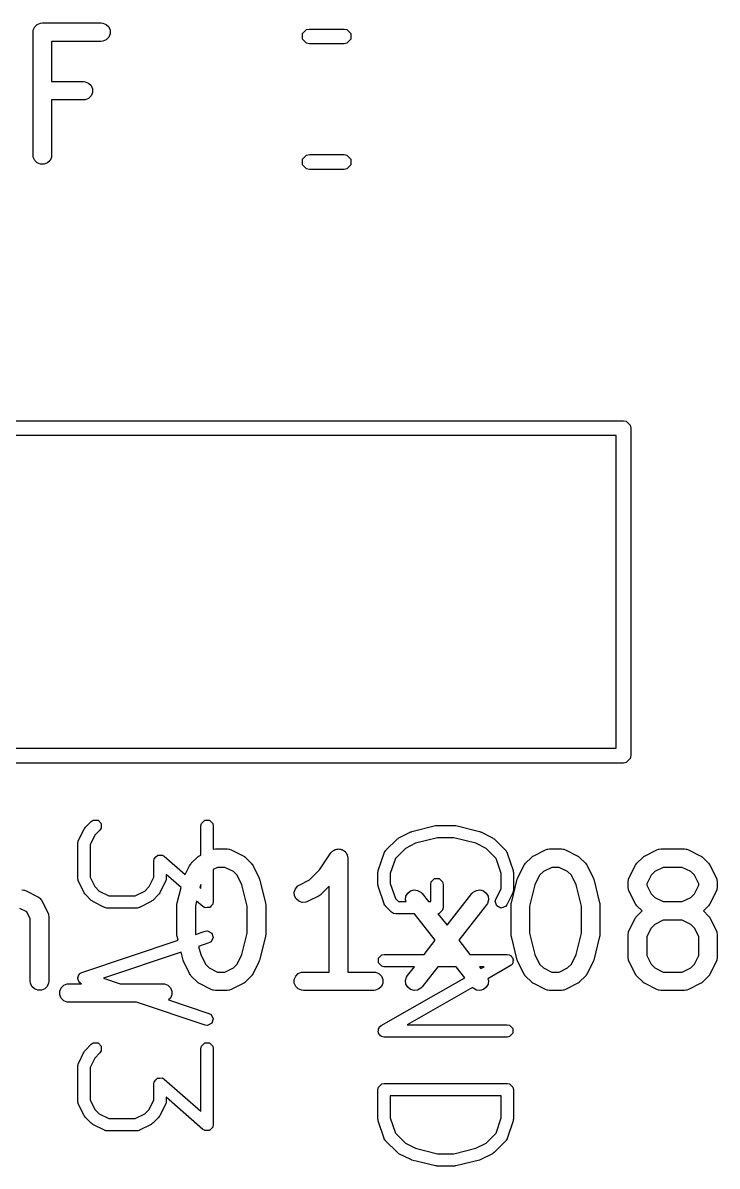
# Model space of a CAD drawing. Header units: millimetres. Extents: x 60 to 220, y -152 to -53.
# Drawn here: x 145.03 to 150.67, y -62.66 to -53.38 of the extents above; entities that cross this region are included whole.
import ezdxf

# ---------------------------------------------------------------- set-up
doc = ezdxf.new("R2010")
doc.units = ezdxf.units.MM
doc.layers.add('F.Silkscreen', color=41, linetype='CONTINUOUS', true_color=0xf2eda1)

msp = doc.modelspace()

# ---------------------------------------------------------------- linework, layer by layer
at = {"layer": 'F.Silkscreen', "linetype": 'CONTINUOUS'}
for p, q in [((145.115476, -53.454819), (145.116917, -53.440187)), ((145.115476, -54.454819), (145.115476, -53.454819)), ((145.116917, -53.440187), (145.128116, -53.413151)), ((145.128116, -53.413151), (145.148808, -53.392459)), ((145.148808, -53.392459), (145.175844, -53.38126)), ((145.175844, -53.38126), (145.190476, -53.379819)), ((145.190476, -53.379819), (145.666666, -53.379819)), ((145.666666, -53.379819), (145.681298, -53.38126)), ((145.681298, -53.38126), (145.708334, -53.392459)), ((145.708334, -53.392459), (145.729026, -53.413151)), ((145.729026, -53.413151), (145.740225, -53.440187)), ((145.740225, -53.469451), (145.729026, -53.496487)), ((145.740225, -53.440187), (145.740225, -53.469451)), ((147.303987, -53.467039), (147.336459, -53.434567)), ((147.303987, -53.512961), (147.303987, -53.467039)), ((147.336459, -53.434567), (147.35942, -53.43)), ((147.35942, -53.43), (147.64058, -53.43)), ((147.64058, -53.43), (147.663541, -53.434567)), ((147.663541, -53.434567), (147.696013, -53.467039)), ((147.696013, -53.467039), (147.696013, -53.512961)), ((145.666666, -53.529819), (145.265476, -53.529819)), ((145.265476, -53.529819), (145.265476, -53.856009)), ((145.681298, -53.528378), (145.666666, -53.529819)), ((145.708334, -53.517179), (145.681298, -53.528378)), ((145.729026, -53.496487), (145.708334, -53.517179)), ((147.336459, -53.545433), (147.303987, -53.512961)), ((147.35942, -53.55), (147.336459, -53.545433)), ((147.64058, -53.55), (147.35942, -53.55)), ((147.663541, -53.545433), (147.64058, -53.55)), ((147.696013, -53.512961), (147.663541, -53.545433)), ((145.265476, -53.856009), (145.523809, -53.856009)), ((145.523809, -53.856009), (145.538441, -53.85745)), ((145.538441, -53.85745), (145.565477, -53.868649)), ((145.565477, -53.868649), (145.586169, -53.889341)), ((145.586169, -53.889341), (145.597368, -53.916377)), ((145.597368, -53.916377), (145.597368, -53.945641)), ((145.523809, -54.006009), (145.265476, -54.006009)), ((145.265476, -54.006009), (145.265476, -54.454819)), ((145.538441, -54.004568), (145.523809, -54.006009)), ((145.565477, -53.993369), (145.538441, -54.004568)), ((145.586169, -53.972677), (145.565477, -53.993369)), ((145.597368, -53.945641), (145.586169, -53.972677)), ((145.116917, -54.469451), (145.115476, -54.454819)), ((145.128116, -54.496487), (145.116917, -54.469451)), ((145.264035, -54.469451), (145.252836, -54.496487)), ((145.265476, -54.454819), (145.264035, -54.469451)), ((147.303987, -54.487039), (147.336459, -54.454567)), ((147.303987, -54.532961), (147.303987, -54.487039)), ((147.336459, -54.454567), (147.35942, -54.45)), ((147.35942, -54.45), (147.64058, -54.45)), ((147.64058, -54.45), (147.663541, -54.454567)), ((147.663541, -54.454567), (147.696013, -54.487039)), ((147.696013, -54.487039), (147.696013, -54.532961)), ((145.148808, -54.517179), (145.128116, -54.496487)), ((145.175844, -54.528378), (145.148808, -54.517179)), ((145.205108, -54.528378), (145.175844, -54.528378)), ((145.232144, -54.517179), (145.205108, -54.528378)), ((145.252836, -54.496487), (145.232144, -54.517179)), ((147.336459, -54.565433), (147.303987, -54.532961)), ((147.35942, -54.57), (147.336459, -54.565433)), ((147.64058, -54.57), (147.35942, -54.57)), ((147.663541, -54.565433), (147.64058, -54.57)), ((147.696013, -54.532961), (147.663541, -54.565433)), ((132.07, -56.61), (149.91, -56.61)), ((149.91, -56.61), (149.932961, -56.614567)), ((149.932961, -56.614567), (149.965433, -56.647039)), ((149.965433, -56.647039), (149.97, -56.67)), ((149.97, -56.67), (149.97, -59.33)), ((149.85, -56.73), (132.13, -56.73)), ((149.85, -59.27), (149.85, -56.73)), ((132.13, -59.27), (149.85, -59.27)), ((149.91, -59.39), (132.07, -59.39)), ((149.932961, -59.385433), (149.91, -59.39)), ((149.965433, -59.352961), (149.932961, -59.385433)), ((149.97, -59.33), (149.965433, -59.352961)), ((145.540245, -59.91091), (145.587863, -59.863291)), ((145.587863, -59.863291), (145.604084, -59.852452)), ((145.604084, -59.852452), (145.642353, -59.852452)), ((145.642353, -59.852452), (145.669413, -59.879512)), ((146.481786, -59.879512), (146.508846, -59.852452)), ((146.508846, -59.852452), (146.547114, -59.852452)), ((146.547114, -59.852452), (146.574174, -59.879512)), ((145.483259, -60.019142), (145.530879, -59.923904)), ((145.530879, -59.923904), (145.535794, -59.917569)), ((145.535794, -59.917569), (145.540245, -59.91091)), ((145.658574, -59.934002), (145.616692, -59.975882)), ((145.669413, -59.917781), (145.658574, -59.934002)), ((145.669413, -59.879512), (145.669413, -59.917781)), ((146.47798, -59.898646), (146.481786, -59.879512)), ((146.47798, -60.137048), (146.47798, -59.898646)), ((146.574174, -59.879512), (146.57798, -59.898646)), ((146.57798, -59.898646), (146.57798, -60.089364)), ((148.086877, -59.996782), (148.182115, -59.949163)), ((148.182115, -59.949163), (148.187396, -59.947716)), ((148.187396, -59.947716), (148.192349, -59.945377)), ((148.192349, -59.945377), (148.382825, -59.897758)), ((148.382825, -59.897758), (148.388942, -59.89746)), ((148.388942, -59.89746), (148.394952, -59.896265)), ((148.394952, -59.896265), (148.537809, -59.896265)), ((148.537809, -59.896265), (148.543818, -59.89746)), ((148.543818, -59.89746), (148.549936, -59.897758)), ((148.549936, -59.897758), (148.740412, -59.945377)), ((148.740412, -59.945377), (148.745364, -59.947716)), ((148.745364, -59.947716), (148.750646, -59.949163)), ((148.750646, -59.949163), (148.845883, -59.996781)), ((145.47798, -60.041503), (145.478468, -60.039046)), ((145.47798, -60.327217), (145.47798, -60.041503)), ((145.478106, -60.037958), (145.480222, -60.03023)), ((145.478468, -60.039046), (145.478106, -60.037958)), ((145.480222, -60.03023), (145.481786, -60.022369)), ((145.481786, -60.022369), (145.482597, -60.021557)), ((145.482597, -60.021557), (145.483259, -60.019142)), ((145.616692, -59.975882), (145.57798, -60.053306)), ((145.57798, -60.053306), (145.57798, -60.315413)), ((147.978645, -60.101386), (148.073883, -60.006148)), ((148.073883, -60.006148), (148.080542, -60.001697)), ((148.080542, -60.001697), (148.086877, -59.996782)), ((148.221928, -60.041059), (148.138854, -60.082596)), ((148.401107, -59.996265), (148.221928, -60.041059)), ((148.531654, -59.996265), (148.401107, -59.996265)), ((148.710834, -60.04106), (148.531654, -59.996265)), ((148.793906, -60.082596), (148.710834, -60.04106)), ((148.845883, -59.996781), (148.852216, -60.001696)), ((148.852216, -60.001696), (148.858878, -60.006148)), ((148.858878, -60.006148), (148.954116, -60.101386)), ((146.100834, -60.165226), (146.113274, -60.152785)), ((146.113274, -60.152785), (146.124863, -60.139541)), ((146.124863, -60.139541), (146.126637, -60.139422)), ((146.126637, -60.139422), (146.127894, -60.138166)), ((146.127894, -60.138166), (146.145493, -60.138166)), ((146.145493, -60.138166), (146.163047, -60.136996)), ((146.163047, -60.136996), (146.165079, -60.138166)), ((146.165079, -60.138166), (146.166162, -60.138166)), ((146.166162, -60.138166), (146.167632, -60.139636)), ((146.167632, -60.139636), (146.179953, -60.146731)), ((146.179953, -60.146731), (146.350139, -60.295644)), ((146.447872, -60.156405), (146.453621, -60.151686)), ((146.453621, -60.151686), (146.454921, -60.150188)), ((146.454921, -60.150188), (146.45718, -60.148766)), ((146.45718, -60.148766), (146.459237, -60.147078)), ((146.459237, -60.147078), (146.461064, -60.14632)), ((146.461064, -60.14632), (146.467364, -60.142356)), ((146.467364, -60.142356), (146.47798, -60.137048)), ((146.57798, -60.089364), (146.579022, -60.08929)), ((146.579022, -60.08929), (146.581511, -60.08826)), ((146.581511, -60.08826), (146.596143, -60.086819)), ((146.596143, -60.086819), (146.691381, -60.086819)), ((146.691381, -60.086819), (146.706013, -60.08826)), ((146.706013, -60.08826), (146.708502, -60.089291)), ((146.708502, -60.089291), (146.71119, -60.089482)), ((146.71119, -60.089482), (146.724922, -60.094737)), ((146.724922, -60.094737), (146.82016, -60.142356)), ((146.82016, -60.142356), (146.826459, -60.14632)), ((146.826459, -60.14632), (146.828287, -60.147078)), ((146.828287, -60.147078), (146.830343, -60.148766)), ((146.830343, -60.148766), (146.832603, -60.150188)), ((146.832603, -60.150188), (146.833902, -60.151686)), ((146.833902, -60.151686), (146.839652, -60.156405)), ((147.442619, -60.256896), (147.533739, -60.120216)), ((147.533739, -60.120216), (147.533773, -60.120173)), ((147.533773, -60.120173), (147.533783, -60.120151)), ((147.533783, -60.120151), (147.533834, -60.120099)), ((147.533834, -60.120099), (147.543055, -60.108841)), ((147.543055, -60.108841), (147.549224, -60.104709)), ((147.549224, -60.104709), (147.554475, -60.099459)), ((147.554475, -60.099459), (147.561264, -60.096646)), ((147.561264, -60.096646), (147.56737, -60.092558)), ((147.56737, -60.092558), (147.57465, -60.091101)), ((147.57465, -60.091101), (147.581511, -60.08826)), ((147.581511, -60.08826), (147.588859, -60.08826)), ((147.588859, -60.08826), (147.596064, -60.086819)), ((147.596064, -60.086819), (147.603348, -60.08826)), ((147.603348, -60.08826), (147.610775, -60.08826)), ((147.610775, -60.08826), (147.617563, -60.091072)), ((147.617563, -60.091072), (147.624772, -60.092498)), ((147.624772, -60.092498), (147.630951, -60.096617)), ((147.630951, -60.096617), (147.637811, -60.099459)), ((147.637811, -60.099459), (147.643004, -60.104652)), ((147.643004, -60.104652), (147.649121, -60.10873)), ((147.649121, -60.10873), (147.653254, -60.114902)), ((147.653254, -60.114902), (147.658503, -60.120151)), ((147.658503, -60.120151), (147.661314, -60.126938)), ((147.661314, -60.126938), (147.665404, -60.133045)), ((147.665404, -60.133045), (147.66686, -60.140326)), ((147.66686, -60.140326), (147.669702, -60.147187)), ((147.669702, -60.147187), (147.671127, -60.161663)), ((147.918946, -60.263786), (147.966566, -60.120929)), ((147.966566, -60.120929), (147.967806, -60.118753)), ((147.967806, -60.117607), (147.972255, -60.110948)), ((147.967806, -60.118753), (147.967806, -60.117607)), ((147.972255, -60.110948), (147.976227, -60.103981)), ((147.976227, -60.103981), (147.977254, -60.103467)), ((147.977254, -60.103467), (147.978645, -60.101386)), ((148.138854, -60.082596), (148.057701, -60.163749)), ((148.875059, -60.163749), (148.793906, -60.082596)), ((148.954116, -60.101386), (148.955506, -60.103467)), ((148.955506, -60.103467), (148.956534, -60.103981)), ((148.956534, -60.103981), (148.960504, -60.110946)), ((148.960504, -60.110946), (148.964955, -60.117607)), ((148.964955, -60.117607), (148.964955, -60.118754)), ((148.964955, -60.118754), (148.966195, -60.12093)), ((148.966195, -60.12093), (149.013814, -60.263786)), ((149.162158, -60.156405), (149.167907, -60.151686)), ((149.167907, -60.151686), (149.169207, -60.150188)), ((149.169207, -60.150188), (149.171466, -60.148766)), ((149.171466, -60.148766), (149.173523, -60.147078)), ((149.173523, -60.147078), (149.17535, -60.14632)), ((149.17535, -60.14632), (149.18165, -60.142356)), ((149.18165, -60.142356), (149.276888, -60.094737)), ((149.276888, -60.094737), (149.290619, -60.089482)), ((149.290619, -60.089482), (149.293308, -60.08929)), ((149.293308, -60.08929), (149.295797, -60.08826)), ((149.295797, -60.08826), (149.310429, -60.086819)), ((149.310429, -60.086819), (149.405667, -60.086819)), ((149.405667, -60.086819), (149.420299, -60.08826)), ((149.420299, -60.08826), (149.422788, -60.089291)), ((149.422788, -60.089291), (149.425476, -60.089482)), ((149.425476, -60.089482), (149.439208, -60.094737)), ((149.439208, -60.094737), (149.534446, -60.142356)), ((149.534446, -60.142356), (149.540745, -60.14632)), ((149.540745, -60.14632), (149.542573, -60.147078)), ((149.542573, -60.147078), (149.544629, -60.148766)), ((149.544629, -60.148766), (149.546889, -60.150188)), ((149.546889, -60.150188), (149.548188, -60.151686)), ((149.548188, -60.151686), (149.553938, -60.156405)), ((150.06692, -60.156405), (150.072669, -60.151686)), ((150.072669, -60.151686), (150.073969, -60.150188)), ((150.073969, -60.150188), (150.076228, -60.148766)), ((150.076228, -60.148766), (150.078285, -60.147078)), ((150.078285, -60.147078), (150.080112, -60.14632)), ((150.080112, -60.14632), (150.086412, -60.142356)), ((150.086412, -60.142356), (150.18165, -60.094737)), ((150.18165, -60.094737), (150.195381, -60.089482)), ((150.195381, -60.089482), (150.19807, -60.08929)), ((150.19807, -60.08929), (150.200559, -60.08826)), ((150.200559, -60.08826), (150.215191, -60.086819)), ((150.215191, -60.086819), (150.405667, -60.086819)), ((150.405667, -60.086819), (150.420299, -60.08826)), ((150.420299, -60.08826), (150.422788, -60.089291)), ((150.422788, -60.089291), (150.425476, -60.089482)), ((150.425476, -60.089482), (150.439208, -60.094737)), ((150.439208, -60.094737), (150.534446, -60.142356)), ((150.534446, -60.142356), (150.540745, -60.14632)), ((150.540745, -60.14632), (150.542573, -60.147078)), ((150.542573, -60.147078), (150.544629, -60.148766)), ((150.544629, -60.148766), (150.546889, -60.150188)), ((150.546889, -60.150188), (150.548188, -60.151686)), ((150.548188, -60.151686), (150.553938, -60.156405)), ((146.097028, -60.18436), (146.099802, -60.170413)), ((146.097028, -60.315413), (146.097028, -60.18436)), ((146.099664, -60.168341), (146.100376, -60.167526)), ((146.099802, -60.170413), (146.099664, -60.168341)), ((146.100376, -60.167526), (146.100834, -60.165226)), ((146.350139, -60.295644), (146.386204, -60.223516)), ((146.386204, -60.223516), (146.390168, -60.217216)), ((146.390168, -60.217216), (146.390926, -60.215389)), ((146.390926, -60.215389), (146.392614, -60.213332)), ((146.392614, -60.213332), (146.394036, -60.211073)), ((146.394036, -60.211073), (146.395534, -60.209773)), ((146.395534, -60.209773), (146.400253, -60.204024)), ((146.400253, -60.204024), (146.447872, -60.156405)), ((146.613848, -60.236819), (146.57798, -60.254753)), ((146.673676, -60.236819), (146.613848, -60.236819)), ((146.742192, -60.271077), (146.673676, -60.236819)), ((146.839652, -60.156405), (146.887271, -60.204024)), ((146.887271, -60.204024), (146.891989, -60.209773)), ((146.891989, -60.209773), (146.893488, -60.211073)), ((146.893488, -60.211073), (146.894909, -60.213332)), ((146.894909, -60.213332), (146.896598, -60.215389)), ((146.896598, -60.215389), (146.897355, -60.217216)), ((146.897355, -60.217216), (146.90132, -60.223516)), ((146.90132, -60.223516), (146.948939, -60.318754)), ((147.671127, -60.161663), (147.671143, -60.16174)), ((147.671143, -60.16174), (147.671137, -60.161766)), ((147.671137, -60.161766), (147.671143, -60.161819)), ((147.671143, -60.161819), (147.671143, -61.086819)), ((148.057701, -60.163749), (148.01638, -60.287712)), ((148.91638, -60.287711), (148.875059, -60.163749)), ((149.052871, -60.318754), (149.10049, -60.223516)), ((149.10049, -60.223516), (149.104454, -60.217216)), ((149.104454, -60.217216), (149.105212, -60.215389)), ((149.105212, -60.215389), (149.1069, -60.213332)), ((149.1069, -60.213332), (149.108322, -60.211073)), ((149.108322, -60.211073), (149.10982, -60.209773)), ((149.10982, -60.209773), (149.114539, -60.204024)), ((149.114539, -60.204024), (149.162158, -60.156405)), ((149.328134, -60.236819), (149.259618, -60.271077)), ((149.387962, -60.236819), (149.328134, -60.236819)), ((149.456478, -60.271077), (149.387962, -60.236819)), ((149.553938, -60.156405), (149.601557, -60.204024)), ((149.601557, -60.204024), (149.606275, -60.209773)), ((149.606275, -60.209773), (149.607774, -60.211073)), ((149.607774, -60.211073), (149.609195, -60.213332)), ((149.609195, -60.213332), (149.610884, -60.215389)), ((149.610884, -60.215389), (149.611641, -60.217216)), ((149.611641, -60.217216), (149.615606, -60.223516)), ((149.615606, -60.223516), (149.663225, -60.318754)), ((149.957633, -60.318754), (150.005252, -60.223516)), ((150.005252, -60.223516), (150.009216, -60.217216)), ((150.009216, -60.217216), (150.009974, -60.215389)), ((150.009974, -60.215389), (150.011662, -60.213332)), ((150.011662, -60.213332), (150.013084, -60.211073)), ((150.013084, -60.211073), (150.014582, -60.209773)), ((150.014582, -60.209773), (150.019301, -60.204024)), ((150.019301, -60.204024), (150.06692, -60.156405)), ((150.232896, -60.236819), (150.16438, -60.271077)), ((150.387962, -60.236819), (150.232896, -60.236819)), ((150.456478, -60.271077), (150.387962, -60.236819)), ((150.553938, -60.156405), (150.601557, -60.204024)), ((150.601557, -60.204024), (150.606275, -60.209773)), ((150.606275, -60.209773), (150.607774, -60.211073)), ((150.607774, -60.211073), (150.609195, -60.213332)), ((150.609195, -60.213332), (150.610884, -60.215389)), ((150.610884, -60.215389), (150.611641, -60.217216)), ((150.611641, -60.217216), (150.615606, -60.223516)), ((150.615606, -60.223516), (150.663225, -60.318754)), ((145.478468, -60.329673), (145.47798, -60.327217)), ((145.478106, -60.330762), (145.478468, -60.329673)), ((145.480222, -60.338489), (145.478106, -60.330762)), ((145.481786, -60.346351), (145.480222, -60.338489)), ((145.57798, -60.315413), (145.616692, -60.392837)), ((146.058316, -60.392836), (146.097028, -60.315413)), ((146.194785, -60.338489), (146.193222, -60.346351)), ((146.196902, -60.330762), (146.194785, -60.338489)), ((146.197028, -60.327217), (146.196539, -60.329673)), ((146.196539, -60.329673), (146.196902, -60.330762)), ((146.316631, -60.399201), (146.197028, -60.294548)), ((146.197028, -60.294548), (146.197028, -60.327217)), ((146.57798, -60.254753), (146.57798, -60.517693)), ((146.772599, -60.301484), (146.742192, -60.271077)), ((146.811092, -60.378471), (146.772599, -60.301484)), ((146.948939, -60.318754), (146.949348, -60.319823)), ((146.949348, -60.319823), (146.949671, -60.320259)), ((146.949671, -60.320259), (146.951863, -60.326395)), ((146.951863, -60.326395), (146.954194, -60.332485)), ((146.954194, -60.332485), (146.954232, -60.333025)), ((146.954232, -60.333025), (146.954618, -60.334105)), ((146.954618, -60.334105), (147.002237, -60.524581)), ((147.276888, -60.380451), (147.36124, -60.338275)), ((147.36124, -60.338275), (147.442619, -60.256896)), ((147.91638, -60.279598), (147.917943, -60.271736)), ((147.91638, -60.374836), (147.91638, -60.279598)), ((147.917943, -60.271736), (147.918946, -60.263786)), ((148.01638, -60.287712), (148.01638, -60.366721)), ((148.348758, -60.355702), (148.375818, -60.328642)), ((148.375818, -60.328642), (148.414086, -60.328642)), ((148.414086, -60.328642), (148.441146, -60.355702)), ((148.91638, -60.410651), (148.91638, -60.287711)), ((148.999573, -60.524581), (149.047192, -60.334105)), ((149.013814, -60.263786), (149.014816, -60.271736)), ((149.014816, -60.271736), (149.01638, -60.279598)), ((149.01638, -60.279598), (149.01638, -60.422455)), ((149.047192, -60.334105), (149.047577, -60.333025)), ((149.047577, -60.333025), (149.047616, -60.332486)), ((149.047616, -60.332486), (149.049943, -60.326404)), ((149.049943, -60.326404), (149.052139, -60.320259)), ((149.052139, -60.320259), (149.052461, -60.319823)), ((149.052461, -60.319823), (149.052871, -60.318754)), ((149.229211, -60.301484), (149.190717, -60.378471)), ((149.259618, -60.271077), (149.229211, -60.301484)), ((149.486885, -60.301484), (149.456478, -60.271077)), ((149.525378, -60.378471), (149.486885, -60.301484)), ((149.663225, -60.318754), (149.663634, -60.319823)), ((149.663634, -60.319823), (149.663957, -60.320259)), ((149.663957, -60.320259), (149.666149, -60.326395)), ((149.666149, -60.326395), (149.66848, -60.332485)), ((149.66848, -60.332485), (149.668518, -60.333025)), ((149.668518, -60.333025), (149.668904, -60.334105)), ((149.668904, -60.334105), (149.716523, -60.524581)), ((149.949715, -60.352295), (149.951156, -60.337663)), ((149.951156, -60.337663), (149.952187, -60.335173)), ((149.952187, -60.335173), (149.952378, -60.332486)), ((149.952378, -60.332486), (149.957633, -60.318754)), ((150.133973, -60.301484), (150.099715, -60.37)), ((150.16438, -60.271077), (150.133973, -60.301484)), ((150.486885, -60.301484), (150.456478, -60.271077)), ((150.521143, -60.37), (150.486885, -60.301484)), ((150.663225, -60.318754), (150.66848, -60.332485)), ((150.66848, -60.332485), (150.668671, -60.335174)), ((150.668671, -60.335174), (150.669702, -60.337663)), ((150.669702, -60.337663), (150.671143, -60.352295)), ((145.024714, -60.420152), (145.039346, -60.421593)), ((145.039346, -60.421593), (145.041835, -60.422624)), ((145.041835, -60.422624), (145.044523, -60.422815)), ((145.044523, -60.422815), (145.058255, -60.42807)), ((145.058255, -60.42807), (145.153493, -60.475689)), ((145.482597, -60.347162), (145.481786, -60.346351)), ((145.483259, -60.349578), (145.482597, -60.347162)), ((145.530879, -60.444816), (145.483259, -60.349578)), ((145.616692, -60.392837), (145.652837, -60.428981)), ((145.652837, -60.428981), (145.730261, -60.467693)), ((145.944749, -60.467693), (146.022172, -60.428981)), ((146.022172, -60.428981), (146.058316, -60.392836)), ((146.191749, -60.349578), (146.14413, -60.444816)), ((146.19241, -60.347162), (146.191749, -60.349578)), ((146.193222, -60.346351), (146.19241, -60.347162)), ((146.285287, -60.524581), (146.316631, -60.399201)), ((146.476431, -60.378471), (146.470753, -60.40118)), ((146.470753, -60.40118), (146.47798, -60.407504)), ((146.47798, -60.375373), (146.476431, -60.378471)), ((146.47798, -60.407504), (146.47798, -60.375373)), ((146.854476, -60.552005), (146.811092, -60.378471)), ((147.236018, -60.438152), (147.245272, -60.410391)), ((147.245272, -60.410391), (147.264445, -60.388283)), ((147.264445, -60.388283), (147.276888, -60.380451)), ((147.521143, -60.390504), (147.4587, -60.452947)), ((147.521143, -61.086819), (147.521143, -60.390504)), ((147.917943, -60.382697), (147.91638, -60.374836)), ((147.918946, -60.390648), (147.917943, -60.382697)), ((147.966566, -60.533505), (147.918946, -60.390648)), ((148.01638, -60.366721), (148.057701, -60.490684)), ((148.158239, -60.446351), (148.18125, -60.428271)), ((148.18125, -60.428271), (148.209428, -60.420374)), ((148.209428, -60.420374), (148.238482, -60.42386)), ((148.238482, -60.42386), (148.263992, -60.4382)), ((148.344952, -60.374836), (148.348758, -60.355702)), ((148.344952, -60.515312), (148.344952, -60.374836)), ((148.441146, -60.355702), (148.444952, -60.374836)), ((148.444952, -60.374836), (148.444952, -60.565312)), ((148.690199, -60.4382), (148.715709, -60.42386)), ((148.715709, -60.42386), (148.744763, -60.420374)), ((148.744763, -60.420374), (148.772941, -60.428271)), ((148.772941, -60.428271), (148.795952, -60.446351)), ((148.87404, -60.495332), (148.91638, -60.410651)), ((149.016254, -60.426), (149.014137, -60.433727)), ((149.01638, -60.422455), (149.015891, -60.424911)), ((149.015891, -60.424911), (149.016254, -60.426)), ((149.190717, -60.378471), (149.147334, -60.552005)), ((149.568762, -60.552005), (149.525378, -60.378471)), ((149.949715, -60.399914), (149.949715, -60.352295)), ((149.951156, -60.414546), (149.949715, -60.399914)), ((149.952187, -60.417035), (149.951156, -60.414546)), ((149.952378, -60.419723), (149.952187, -60.417035)), ((149.957633, -60.433455), (149.952378, -60.419723)), ((150.099715, -60.37), (150.099715, -60.382209)), ((150.099715, -60.382209), (150.133973, -60.450725)), ((150.486885, -60.450725), (150.521143, -60.382209)), ((150.521143, -60.382209), (150.521143, -60.37)), ((150.66848, -60.419724), (150.663225, -60.433455)), ((150.668671, -60.417034), (150.66848, -60.419724)), ((150.669702, -60.414546), (150.668671, -60.417034)), ((150.671143, -60.399914), (150.669702, -60.414546)), ((150.671143, -60.352295), (150.671143, -60.399914)), ((145.153493, -60.475689), (145.15594, -60.477229)), ((145.15594, -60.477229), (145.157094, -60.477614)), ((145.157094, -60.477614), (145.15853, -60.478859)), ((145.15853, -60.478859), (145.165936, -60.483521)), ((145.165936, -60.483521), (145.172097, -60.490625)), ((145.172097, -60.490625), (145.179202, -60.496787)), ((145.179202, -60.496787), (145.183863, -60.504192)), ((145.183863, -60.504192), (145.185109, -60.505629)), ((145.185109, -60.505629), (145.185493, -60.506782)), ((145.185493, -60.506782), (145.187034, -60.50923)), ((145.187034, -60.50923), (145.234653, -60.604468)), ((145.535794, -60.45115), (145.530879, -60.444816)), ((145.540245, -60.45781), (145.535794, -60.45115)), ((145.587863, -60.505429), (145.540245, -60.45781)), ((145.594529, -60.509883), (145.587863, -60.505429)), ((145.600858, -60.514795), (145.594529, -60.509883)), ((145.696096, -60.562414), (145.600858, -60.514795)), ((145.730261, -60.467693), (145.944749, -60.467693)), ((146.07415, -60.514796), (145.978913, -60.562414)), ((146.080483, -60.50988), (146.07415, -60.514796)), ((146.087145, -60.505429), (146.080483, -60.50988)), ((146.134764, -60.457811), (146.087145, -60.505429)), ((146.139218, -60.451144), (146.134764, -60.457811)), ((146.14413, -60.444816), (146.139218, -60.451144)), ((146.284911, -60.527117), (146.285287, -60.524581)), ((146.443496, -60.510208), (146.433048, -60.552005)), ((146.495055, -60.555322), (146.443496, -60.510208)), ((146.57798, -60.517693), (146.575205, -60.531639)), ((147.002237, -60.524581), (147.002612, -60.527117)), ((147.238092, -60.467342), (147.236018, -60.438152)), ((147.251179, -60.493517), (147.238092, -60.467342)), ((147.273287, -60.51269), (147.251179, -60.493517)), ((147.301048, -60.521944), (147.273287, -60.51269)), ((147.330238, -60.51987), (147.301048, -60.521944)), ((147.34397, -60.514615), (147.330238, -60.51987)), ((147.439208, -60.466996), (147.34397, -60.514615)), ((147.445507, -60.463031), (147.439208, -60.466996)), ((147.447335, -60.462274), (147.445507, -60.463031)), ((147.449391, -60.460585), (147.447335, -60.462274)), ((147.451651, -60.459164), (147.449391, -60.460585)), ((147.45295, -60.457665), (147.451651, -60.459164)), ((147.4587, -60.452947), (147.45295, -60.457665)), ((148.057701, -60.490684), (148.08233, -60.515312)), ((148.08233, -60.515312), (148.144448, -60.515312)), ((148.140413, -60.500915), (148.143899, -60.471861)), ((148.144448, -60.515312), (148.140413, -60.500915)), ((148.143899, -60.471861), (148.158239, -60.446351)), ((148.263992, -60.4382), (148.274165, -60.448815)), ((148.274165, -60.448815), (148.326413, -60.515312)), ((148.326413, -60.515312), (148.344952, -60.515312)), ((148.477095, -60.70709), (148.680026, -60.448815)), ((148.680026, -60.448815), (148.690199, -60.4382)), ((148.795952, -60.446351), (148.810292, -60.471861)), ((148.813778, -60.500915), (148.805881, -60.529093)), ((148.810292, -60.471861), (148.813778, -60.500915)), ((148.868887, -60.514148), (148.87404, -60.495332)), ((148.880988, -60.550453), (148.868887, -60.514148)), ((149.011101, -60.444816), (148.963482, -60.540054)), ((148.999197, -60.527117), (148.999573, -60.524581)), ((149.011762, -60.4424), (149.011101, -60.444816)), ((149.012574, -60.441589), (149.011762, -60.4424)), ((149.014137, -60.433727), (149.012574, -60.441589)), ((149.716523, -60.524581), (149.716898, -60.527117)), ((150.005252, -60.528693), (149.957633, -60.433455)), ((150.133973, -60.450725), (150.16438, -60.481132)), ((150.16438, -60.481132), (150.232896, -60.51539)), ((150.232896, -60.51539), (150.387962, -60.51539)), ((150.387962, -60.51539), (150.456478, -60.481132)), ((150.456478, -60.481132), (150.486885, -60.450725)), ((150.663225, -60.433455), (150.615606, -60.528693)), ((145.06405, -60.598672), (145.007009, -60.570152)), ((145.092571, -60.655714), (145.06405, -60.598672)), ((145.234653, -60.604468), (145.239908, -60.618199)), ((145.239908, -60.618199), (145.240099, -60.620888)), ((145.698511, -60.563075), (145.696096, -60.562414)), ((145.699323, -60.563887), (145.698511, -60.563075)), ((145.707184, -60.56545), (145.699323, -60.563887)), ((145.714912, -60.567567), (145.707184, -60.56545)), ((145.716, -60.567204), (145.714912, -60.567567)), ((145.718457, -60.567693), (145.716, -60.567204)), ((145.956552, -60.567693), (145.718457, -60.567693)), ((145.959008, -60.567204), (145.956552, -60.567693)), ((145.960097, -60.567567), (145.959008, -60.567204)), ((145.967824, -60.56545), (145.960097, -60.567567)), ((145.975686, -60.563887), (145.967824, -60.56545)), ((145.976497, -60.563075), (145.975686, -60.563887)), ((145.978913, -60.562414), (145.976497, -60.563075)), ((146.283048, -60.542771), (146.283299, -60.540217)), ((146.283048, -60.780866), (146.283048, -60.542771)), ((146.283137, -60.539125), (146.283946, -60.533651)), ((146.283299, -60.540217), (146.283137, -60.539125)), ((146.283946, -60.533651), (146.284489, -60.528139)), ((146.284489, -60.528139), (146.284911, -60.527117)), ((146.433048, -60.552005), (146.433048, -60.771632)), ((146.507375, -60.562416), (146.495055, -60.555322)), ((146.508846, -60.563887), (146.507375, -60.562416)), ((146.509929, -60.563887), (146.508846, -60.563887)), ((146.511961, -60.565057), (146.509929, -60.563887)), ((146.529515, -60.563887), (146.511961, -60.565057)), ((146.547114, -60.563887), (146.529515, -60.563887)), ((146.54837, -60.56263), (146.547114, -60.563887)), ((146.550145, -60.562512), (146.54837, -60.56263)), ((146.561733, -60.549267), (146.550145, -60.562512)), ((146.574174, -60.536827), (146.561733, -60.549267)), ((146.574631, -60.534526), (146.574174, -60.536827)), ((146.575344, -60.533712), (146.574631, -60.534526)), ((146.575205, -60.531639), (146.575344, -60.533712)), ((146.854476, -60.771632), (146.854476, -60.552005)), ((147.002612, -60.527117), (147.003035, -60.528139)), ((147.003035, -60.528139), (147.003577, -60.533651)), ((147.003577, -60.533651), (147.004387, -60.539125)), ((147.004387, -60.539125), (147.004224, -60.540217)), ((147.004224, -60.540217), (147.004476, -60.542771)), ((147.004476, -60.542771), (147.004476, -60.780866)), ((147.967806, -60.53568), (147.966566, -60.533505)), ((147.967806, -60.536827), (147.967806, -60.53568)), ((147.972255, -60.543485), (147.967806, -60.536827)), ((147.976227, -60.550453), (147.972255, -60.543485)), ((147.977254, -60.550966), (147.976227, -60.550453)), ((147.978645, -60.553048), (147.977254, -60.550966)), ((148.026263, -60.600667), (147.978645, -60.553048)), ((148.042484, -60.611506), (148.026263, -60.600667)), ((148.042485, -60.611506), (148.042484, -60.611506)), ((148.061619, -60.615312), (148.042485, -60.611506)), ((148.214221, -60.615312), (148.061619, -60.615312)), ((148.381713, -60.828485), (148.214221, -60.615312)), ((148.414086, -60.611506), (148.403627, -60.613586)), ((148.403627, -60.613586), (148.477095, -60.70709)), ((148.441146, -60.584446), (148.414086, -60.611506)), ((148.444952, -60.565312), (148.441146, -60.584446)), ((148.797974, -60.541489), (148.572477, -60.828485)), ((148.805881, -60.529093), (148.797974, -60.541489)), ((148.915216, -60.567567), (148.880988, -60.550453)), ((148.951521, -60.555466), (148.915216, -60.567567)), ((148.963482, -60.540054), (148.951521, -60.555466)), ((148.997334, -60.542771), (148.997585, -60.540217)), ((148.997334, -60.780866), (148.997334, -60.542771)), ((148.997423, -60.539125), (148.998232, -60.533651)), ((148.997585, -60.540217), (148.997423, -60.539125)), ((148.998232, -60.533651), (148.998775, -60.528139)), ((148.998775, -60.528139), (148.999197, -60.527117)), ((149.147334, -60.552005), (149.147334, -60.771632)), ((149.568762, -60.771632), (149.568762, -60.552005)), ((149.716898, -60.527117), (149.717321, -60.528139)), ((149.717321, -60.528139), (149.717863, -60.533651)), ((149.717863, -60.533651), (149.718673, -60.539125)), ((149.718673, -60.539125), (149.71851, -60.540217)), ((149.71851, -60.540217), (149.718762, -60.542771)), ((149.718762, -60.542771), (149.718762, -60.780866)), ((150.009216, -60.534992), (150.005252, -60.528693)), ((150.009974, -60.53682), (150.009216, -60.534992)), ((150.011662, -60.538876), (150.009974, -60.53682)), ((150.013084, -60.541136), (150.011662, -60.538876)), ((150.014582, -60.542435), (150.013084, -60.541136)), ((150.019301, -60.548185), (150.014582, -60.542435)), ((150.061506, -60.59039), (150.019301, -60.548185)), ((150.019301, -60.632595), (150.061506, -60.59039)), ((150.601557, -60.548185), (150.559352, -60.59039)), ((150.559352, -60.59039), (150.601557, -60.632595)), ((150.606275, -60.542435), (150.601557, -60.548185)), ((150.607774, -60.541136), (150.606275, -60.542435)), ((150.609195, -60.538876), (150.607774, -60.541136)), ((150.610884, -60.53682), (150.609195, -60.538876)), ((150.611641, -60.534992), (150.610884, -60.53682)), ((150.615606, -60.528693), (150.611641, -60.534992)), ((145.092571, -61.161819), (145.092571, -60.655714)), ((145.240099, -60.620888), (145.24113, -60.623377)), ((145.24113, -60.623377), (145.242571, -60.638009)), ((145.242571, -60.638009), (145.242571, -61.161819)), ((149.957633, -60.747325), (150.005252, -60.652087)), ((150.005252, -60.652087), (150.009216, -60.645787)), ((150.009216, -60.645787), (150.009974, -60.64396)), ((150.009974, -60.64396), (150.011662, -60.641903)), ((150.011662, -60.641903), (150.013084, -60.639644)), ((150.013084, -60.639644), (150.014582, -60.638344)), ((150.014582, -60.638344), (150.019301, -60.632595)), ((150.16438, -60.699648), (150.133973, -60.730055)), ((150.232896, -60.66539), (150.16438, -60.699648)), ((150.387962, -60.66539), (150.232896, -60.66539)), ((150.456478, -60.699648), (150.387962, -60.66539)), ((150.486885, -60.730055), (150.456478, -60.699648)), ((150.601557, -60.632595), (150.606275, -60.638344)), ((150.606275, -60.638344), (150.607774, -60.639644)), ((150.607774, -60.639644), (150.609195, -60.641903)), ((150.609195, -60.641903), (150.610884, -60.64396)), ((150.610884, -60.64396), (150.611641, -60.645787)), ((150.611641, -60.645787), (150.615606, -60.652087)), ((150.615606, -60.652087), (150.663225, -60.747325)), ((146.283299, -60.783419), (146.283048, -60.780866)), ((146.283137, -60.784512), (146.283299, -60.783419)), ((146.283946, -60.789985), (146.283137, -60.784512)), ((146.284489, -60.795498), (146.283946, -60.789985)), ((146.284911, -60.796519), (146.284489, -60.795498)), ((146.285287, -60.799056), (146.284911, -60.796519)), ((146.292797, -60.829097), (146.285287, -60.799056)), ((146.433048, -60.771632), (146.43552, -60.781523)), ((146.43552, -60.781523), (146.512168, -60.755974)), ((146.512168, -60.755974), (146.531524, -60.753534)), ((146.531524, -60.753534), (146.565752, -60.770648)), ((146.565752, -60.770648), (146.577854, -60.806952)), ((146.811092, -60.945166), (146.854476, -60.771632)), ((147.002237, -60.799056), (146.954618, -60.989532)), ((147.002612, -60.796519), (147.002237, -60.799056)), ((147.003035, -60.795498), (147.002612, -60.796519)), ((147.003577, -60.789985), (147.003035, -60.795498)), ((147.004387, -60.784512), (147.003577, -60.789985)), ((147.004476, -60.780866), (147.004224, -60.783419)), ((147.004224, -60.783419), (147.004387, -60.784512)), ((148.997585, -60.783419), (148.997334, -60.780866)), ((148.997423, -60.784512), (148.997585, -60.783419)), ((148.998232, -60.789985), (148.997423, -60.784512)), ((148.998775, -60.795498), (148.998232, -60.789985)), ((148.999197, -60.796519), (148.998775, -60.795498)), ((148.999573, -60.799056), (148.999197, -60.796519)), ((149.047192, -60.989532), (148.999573, -60.799056)), ((149.147334, -60.771632), (149.190717, -60.945166)), ((149.525378, -60.945166), (149.568762, -60.771632)), ((149.716523, -60.799056), (149.668904, -60.989532)), ((149.716898, -60.796519), (149.716523, -60.799056)), ((149.717321, -60.795498), (149.716898, -60.796519)), ((149.717863, -60.789985), (149.717321, -60.795498)), ((149.718673, -60.784512), (149.717863, -60.789985)), ((149.718762, -60.780866), (149.71851, -60.783419)), ((149.71851, -60.783419), (149.718673, -60.784512)), ((149.949715, -60.780866), (149.951156, -60.766234)), ((149.949715, -60.971342), (149.949715, -60.780866)), ((149.951156, -60.766234), (149.952187, -60.763744)), ((149.952187, -60.763744), (149.952378, -60.761057)), ((149.952378, -60.761057), (149.957633, -60.747325)), ((150.133973, -60.730055), (150.099715, -60.798571)), ((150.099715, -60.798571), (150.099715, -60.953637)), ((150.521143, -60.798571), (150.486885, -60.730055)), ((150.521143, -60.953637), (150.521143, -60.798571)), ((150.663225, -60.747325), (150.66848, -60.761056)), ((150.66848, -60.761056), (150.668671, -60.763745)), ((150.668671, -60.763745), (150.669702, -60.766234)), ((150.669702, -60.766234), (150.671143, -60.780866)), ((150.671143, -60.780866), (150.671143, -60.971342)), ((145.512169, -61.089307), (146.292797, -60.829097)), ((146.543791, -60.850842), (146.459845, -60.878823)), ((146.459845, -60.878823), (146.476431, -60.945166)), ((146.560739, -60.841181), (146.543791, -60.850842)), ((146.577854, -60.806952), (146.560739, -60.841181)), ((148.291043, -60.943884), (148.381713, -60.828485)), ((148.572477, -60.828485), (148.663147, -60.943884)), ((146.317122, -60.926398), (145.686093, -61.136741)), ((146.332906, -60.989532), (146.317122, -60.926398)), ((146.333291, -60.990611), (146.332906, -60.989532)), ((146.476431, -60.945166), (146.514925, -61.022153)), ((146.772598, -61.022153), (146.811092, -60.945166)), ((146.954618, -60.989532), (146.954232, -60.990611)), ((147.920186, -60.97475), (147.947246, -60.94769)), ((147.920186, -61.013018), (147.920186, -60.97475)), ((147.947246, -60.94769), (147.96638, -60.943884)), ((147.96638, -60.943884), (148.291043, -60.943884)), ((148.663147, -60.943884), (148.96638, -60.943884)), ((148.96638, -60.943884), (148.985514, -60.94769)), ((148.985514, -60.94769), (148.990368, -60.952544)), ((148.990368, -60.952544), (148.996995, -60.954352)), ((148.996995, -60.954352), (149.00342, -60.965596)), ((149.00342, -60.965596), (149.012574, -60.97475)), ((149.012574, -60.97475), (149.012574, -60.981615)), ((149.012574, -60.981615), (149.015981, -60.987578)), ((149.015981, -60.987578), (149.012574, -61.00007)), ((149.047577, -60.990611), (149.047192, -60.989532)), ((149.190717, -60.945166), (149.229211, -61.022153)), ((149.486884, -61.022153), (149.525378, -60.945166)), ((149.668904, -60.989532), (149.668518, -60.990611)), ((149.951156, -60.985974), (149.949715, -60.971342)), ((149.952187, -60.988463), (149.951156, -60.985974)), ((149.952378, -60.991151), (149.952187, -60.988463)), ((150.099715, -60.953637), (150.133973, -61.022153)), ((150.486884, -61.022153), (150.521143, -60.953637)), ((150.668671, -60.988462), (150.66848, -60.991152)), ((150.669702, -60.985974), (150.668671, -60.988462)), ((150.671143, -60.971342), (150.669702, -60.985974)), ((146.33333, -60.991151), (146.333291, -60.990611)), ((146.335657, -60.997232), (146.33333, -60.991151)), ((146.337853, -61.003378), (146.335657, -60.997232)), ((146.338175, -61.003813), (146.337853, -61.003378)), ((146.338585, -61.004883), (146.338175, -61.003813)), ((146.386204, -61.100121), (146.338585, -61.004883)), ((146.514925, -61.022153), (146.545332, -61.052561)), ((146.545332, -61.052561), (146.613848, -61.086819)), ((146.673676, -61.086819), (146.742191, -61.052561)), ((146.742191, -61.052561), (146.772598, -61.022153)), ((146.948939, -61.004883), (146.90132, -61.100121)), ((146.949348, -61.003813), (146.948939, -61.004883)), ((146.949671, -61.003378), (146.949348, -61.003813)), ((146.951863, -60.997241), (146.949671, -61.003378)), ((146.954194, -60.991152), (146.951863, -60.997241)), ((146.954232, -60.990611), (146.954194, -60.991152)), ((147.947246, -61.040078), (147.920186, -61.013018)), ((147.96638, -61.043884), (147.947246, -61.040078)), ((148.212472, -61.043884), (147.96638, -61.043884)), ((148.156217, -61.115482), (148.212472, -61.043884)), ((148.403235, -61.043884), (148.274165, -61.208156)), ((148.550955, -61.043884), (148.403235, -61.043884)), ((148.621338, -61.133462), (148.550955, -61.043884)), ((148.778102, -61.043884), (148.741719, -61.043884)), ((148.741719, -61.043884), (148.752992, -61.058232)), ((148.752992, -61.058232), (148.778102, -61.043884)), ((148.991187, -61.037296), (148.809578, -61.141072)), ((149.005912, -61.024498), (148.991187, -61.037296)), ((149.007718, -61.017873), (149.005912, -61.024498)), ((149.012574, -61.013018), (149.007718, -61.017873)), ((149.012574, -61.00007), (149.012574, -61.013018)), ((149.047616, -60.991151), (149.047577, -60.990611)), ((149.049943, -60.997232), (149.047616, -60.991151)), ((149.052139, -61.003378), (149.049943, -60.997232)), ((149.052461, -61.003813), (149.052139, -61.003378)), ((149.052871, -61.004883), (149.052461, -61.003813)), ((149.10049, -61.100121), (149.052871, -61.004883)), ((149.229211, -61.022153), (149.259618, -61.052561)), ((149.259618, -61.052561), (149.328134, -61.086819)), ((149.387962, -61.086819), (149.456477, -61.052561)), ((149.456477, -61.052561), (149.486884, -61.022153)), ((149.663225, -61.004883), (149.615606, -61.100121)), ((149.663634, -61.003813), (149.663225, -61.004883)), ((149.663957, -61.003378), (149.663634, -61.003813)), ((149.666149, -60.997241), (149.663957, -61.003378)), ((149.66848, -60.991152), (149.666149, -60.997241)), ((149.668518, -60.990611), (149.66848, -60.991152)), ((149.957633, -61.004883), (149.952378, -60.991151)), ((150.005252, -61.100121), (149.957633, -61.004883)), ((150.133973, -61.022153), (150.16438, -61.052561)), ((150.16438, -61.052561), (150.232896, -61.086819)), ((150.387962, -61.086819), (150.456477, -61.052561)), ((150.456477, -61.052561), (150.486884, -61.022153)), ((150.663225, -61.004883), (150.615606, -61.100121)), ((150.66848, -60.991152), (150.663225, -61.004883)), ((145.094012, -61.176451), (145.092571, -61.161819)), ((145.242571, -61.161819), (145.24113, -61.176451)), ((145.478106, -61.133197), (145.485193, -61.11902)), ((145.479287, -61.136741), (145.478106, -61.133197)), ((145.478106, -61.140285), (145.479287, -61.136741)), ((145.485193, -61.154461), (145.478106, -61.140285)), ((145.485193, -61.11902), (145.490207, -61.103981)), ((145.490207, -61.169501), (145.485193, -61.154461)), ((145.490207, -61.103981), (145.493549, -61.10231)), ((145.493549, -61.171171), (145.490207, -61.169501)), ((145.493549, -61.10231), (145.49522, -61.098968)), ((145.49522, -61.174514), (145.493549, -61.171171)), ((145.49522, -61.098968), (145.512169, -61.089307)), ((145.508453, -61.182057), (145.49522, -61.174514)), ((145.686093, -61.136741), (145.822041, -61.182057)), ((146.390167, -61.106417), (146.386204, -61.100121)), ((146.390925, -61.108247), (146.390167, -61.106417)), ((146.392614, -61.110305), (146.390925, -61.108247)), ((146.394036, -61.112564), (146.392614, -61.110305)), ((146.395534, -61.113863), (146.394036, -61.112564)), ((146.400252, -61.119612), (146.395534, -61.113863)), ((146.447871, -61.167232), (146.400252, -61.119612)), ((146.45362, -61.17195), (146.447871, -61.167232)), ((146.454921, -61.17345), (146.45362, -61.17195)), ((146.45718, -61.174872), (146.454921, -61.17345)), ((146.459237, -61.17656), (146.45718, -61.174872)), ((146.613848, -61.086819), (146.673676, -61.086819)), ((146.830343, -61.174872), (146.828287, -61.17656)), ((146.832603, -61.17345), (146.830343, -61.174872)), ((146.833903, -61.17195), (146.832603, -61.17345)), ((146.839653, -61.167232), (146.833903, -61.17195)), ((146.887271, -61.119613), (146.839653, -61.167232)), ((146.891989, -61.113863), (146.887271, -61.119613)), ((146.893488, -61.112564), (146.891989, -61.113863)), ((146.894909, -61.110305), (146.893488, -61.112564)), ((146.896599, -61.108247), (146.894909, -61.110305)), ((146.897356, -61.106417), (146.896599, -61.108247)), ((146.90132, -61.100121), (146.897356, -61.106417)), ((147.23687, -61.147187), (147.248069, -61.120151)), ((147.23687, -61.176451), (147.23687, -61.147187)), ((147.248069, -61.120151), (147.268761, -61.099459)), ((147.268761, -61.099459), (147.295797, -61.08826)), ((147.295797, -61.08826), (147.310429, -61.086819)), ((147.310429, -61.086819), (147.521143, -61.086819)), ((147.671143, -61.086819), (147.881857, -61.086819)), ((147.881857, -61.086819), (147.896489, -61.08826)), ((147.896489, -61.08826), (147.923525, -61.099459)), ((147.923525, -61.099459), (147.944217, -61.120151)), ((147.941573, -61.5219), (148.621338, -61.133462)), ((147.944217, -61.120151), (147.955416, -61.147187)), ((147.955416, -61.147187), (147.955416, -61.176451)), ((148.140413, -61.156056), (148.14831, -61.127878)), ((148.143899, -61.18511), (148.140413, -61.156056)), ((148.14831, -61.127878), (148.156217, -61.115482)), ((148.809578, -61.141072), (148.813778, -61.156056)), ((148.813778, -61.156056), (148.810292, -61.18511)), ((149.104453, -61.106417), (149.10049, -61.100121)), ((149.105211, -61.108247), (149.104453, -61.106417)), ((149.1069, -61.110305), (149.105211, -61.108247)), ((149.108322, -61.112564), (149.1069, -61.110305)), ((149.10982, -61.113863), (149.108322, -61.112564)), ((149.114538, -61.119612), (149.10982, -61.113863)), ((149.162157, -61.167232), (149.114538, -61.119612)), ((149.167906, -61.17195), (149.162157, -61.167232)), ((149.169207, -61.17345), (149.167906, -61.17195)), ((149.171466, -61.174872), (149.169207, -61.17345)), ((149.173523, -61.17656), (149.171466, -61.174872)), ((149.328134, -61.086819), (149.387962, -61.086819)), ((149.544629, -61.174872), (149.542573, -61.17656)), ((149.546889, -61.17345), (149.544629, -61.174872)), ((149.548189, -61.17195), (149.546889, -61.17345)), ((149.553939, -61.167232), (149.548189, -61.17195)), ((149.601557, -61.119613), (149.553939, -61.167232)), ((149.606275, -61.113863), (149.601557, -61.119613)), ((149.607774, -61.112564), (149.606275, -61.113863)), ((149.609195, -61.110305), (149.607774, -61.112564)), ((149.610885, -61.108247), (149.609195, -61.110305)), ((149.611642, -61.106417), (149.610885, -61.108247)), ((149.615606, -61.100121), (149.611642, -61.106417)), ((150.009215, -61.106417), (150.005252, -61.100121)), ((150.009973, -61.108247), (150.009215, -61.106417)), ((150.011662, -61.110305), (150.009973, -61.108247)), ((150.013084, -61.112564), (150.011662, -61.110305)), ((150.014582, -61.113863), (150.013084, -61.112564)), ((150.0193, -61.119612), (150.014582, -61.113863)), ((150.066919, -61.167232), (150.0193, -61.119612)), ((150.072668, -61.17195), (150.066919, -61.167232)), ((150.073969, -61.17345), (150.072668, -61.17195)), ((150.076228, -61.174872), (150.073969, -61.17345)), ((150.078285, -61.17656), (150.076228, -61.174872)), ((150.232896, -61.086819), (150.387962, -61.086819)), ((150.544629, -61.174872), (150.542573, -61.17656)), ((150.546889, -61.17345), (150.544629, -61.174872)), ((150.548189, -61.17195), (150.546889, -61.17345)), ((150.553939, -61.167232), (150.548189, -61.17195)), ((150.601557, -61.119613), (150.553939, -61.167232)), ((150.606275, -61.113863), (150.601557, -61.119613)), ((150.607774, -61.112564), (150.606275, -61.113863)), ((150.609195, -61.110305), (150.607774, -61.112564)), ((150.610885, -61.108247), (150.609195, -61.110305)), ((150.611642, -61.106417), (150.610885, -61.108247)), ((150.615606, -61.100121), (150.611642, -61.106417)), ((145.105211, -61.203487), (145.094012, -61.176451)), ((145.125903, -61.224179), (145.105211, -61.203487)), ((145.152939, -61.235378), (145.125903, -61.224179)), ((145.182203, -61.235378), (145.152939, -61.235378)), ((145.209239, -61.224179), (145.182203, -61.235378)), ((145.229931, -61.203487), (145.209239, -61.224179)), ((145.24113, -61.176451), (145.229931, -61.203487)), ((145.332108, -61.242425), (145.343307, -61.215389)), ((145.332108, -61.271689), (145.332108, -61.242425)), ((145.343307, -61.215389), (145.363999, -61.194697)), ((145.363999, -61.194697), (145.391035, -61.183498)), ((145.391035, -61.183498), (145.405667, -61.182057)), ((145.405667, -61.182057), (145.508453, -61.182057)), ((145.822041, -61.182057), (146.167571, -61.182057)), ((146.167571, -61.182057), (146.182203, -61.183498)), ((146.182203, -61.183498), (146.209239, -61.194697)), ((146.209239, -61.194697), (146.229931, -61.215389)), ((146.229931, -61.215389), (146.24113, -61.242425)), ((146.24113, -61.242425), (146.24113, -61.271689)), ((146.461064, -61.177317), (146.459237, -61.17656)), ((146.467364, -61.181282), (146.461064, -61.177317)), ((146.562602, -61.228901), (146.467364, -61.181282)), ((146.576333, -61.234156), (146.562602, -61.228901)), ((146.579022, -61.234347), (146.576333, -61.234156)), ((146.581511, -61.235378), (146.579022, -61.234347)), ((146.596143, -61.236819), (146.581511, -61.235378)), ((146.691381, -61.236819), (146.596143, -61.236819)), ((146.706013, -61.235378), (146.691381, -61.236819)), ((146.708502, -61.234346), (146.706013, -61.235378)), ((146.71119, -61.234156), (146.708502, -61.234346)), ((146.724922, -61.228901), (146.71119, -61.234156)), ((146.82016, -61.181282), (146.724922, -61.228901)), ((146.826459, -61.177317), (146.82016, -61.181282)), ((146.828287, -61.17656), (146.826459, -61.177317)), ((147.248069, -61.203487), (147.23687, -61.176451)), ((147.268761, -61.224179), (147.248069, -61.203487)), ((147.295797, -61.235378), (147.268761, -61.224179)), ((147.310429, -61.236819), (147.295797, -61.235378)), ((147.881857, -61.236819), (147.310429, -61.236819)), ((147.896489, -61.235378), (147.881857, -61.236819)), ((147.923525, -61.224179), (147.896489, -61.235378)), ((147.944217, -61.203487), (147.923525, -61.224179)), ((147.955416, -61.176451), (147.944217, -61.203487)), ((148.158239, -61.21062), (148.143899, -61.18511)), ((148.684327, -61.212644), (148.154658, -61.515312)), ((148.18125, -61.2287), (148.158239, -61.21062)), ((148.209428, -61.236597), (148.18125, -61.2287)), ((148.238482, -61.233111), (148.209428, -61.236597)), ((148.263992, -61.218771), (148.238482, -61.233111)), ((148.274165, -61.208156), (148.263992, -61.218771)), ((148.690199, -61.218771), (148.684327, -61.212644)), ((148.715709, -61.233111), (148.690199, -61.218771)), ((148.744763, -61.236597), (148.715709, -61.233111)), ((148.772941, -61.2287), (148.744763, -61.236597)), ((148.795952, -61.21062), (148.772941, -61.2287)), ((148.810292, -61.18511), (148.795952, -61.21062)), ((149.17535, -61.177317), (149.173523, -61.17656)), ((149.18165, -61.181282), (149.17535, -61.177317)), ((149.276888, -61.228901), (149.18165, -61.181282)), ((149.290619, -61.234156), (149.276888, -61.228901)), ((149.293308, -61.234347), (149.290619, -61.234156)), ((149.295797, -61.235378), (149.293308, -61.234347)), ((149.310429, -61.236819), (149.295797, -61.235378)), ((149.405667, -61.236819), (149.310429, -61.236819)), ((149.420299, -61.235378), (149.405667, -61.236819)), ((149.422788, -61.234346), (149.420299, -61.235378)), ((149.425476, -61.234156), (149.422788, -61.234346)), ((149.439208, -61.228901), (149.425476, -61.234156)), ((149.534446, -61.181282), (149.439208, -61.228901)), ((149.540745, -61.177317), (149.534446, -61.181282)), ((149.542573, -61.17656), (149.540745, -61.177317)), ((150.080112, -61.177317), (150.078285, -61.17656)), ((150.086412, -61.181282), (150.080112, -61.177317)), ((150.18165, -61.228901), (150.086412, -61.181282)), ((150.195381, -61.234156), (150.18165, -61.228901)), ((150.19807, -61.234347), (150.195381, -61.234156)), ((150.200559, -61.235378), (150.19807, -61.234347)), ((150.215191, -61.236819), (150.200559, -61.235378)), ((150.405667, -61.236819), (150.215191, -61.236819)), ((150.420299, -61.235378), (150.405667, -61.236819)), ((150.422788, -61.234346), (150.420299, -61.235378)), ((150.425476, -61.234156), (150.422788, -61.234346)), ((150.439208, -61.228901), (150.425476, -61.234156)), ((150.534446, -61.181282), (150.439208, -61.228901)), ((150.540745, -61.177317), (150.534446, -61.181282)), ((150.542573, -61.17656), (150.540745, -61.177317)), ((145.343307, -61.298725), (145.332108, -61.271689)), ((145.363999, -61.319417), (145.343307, -61.298725)), ((145.391035, -61.330616), (145.363999, -61.319417)), ((145.405667, -61.332057), (145.391035, -61.330616)), ((145.955815, -61.332057), (145.405667, -61.332057)), ((146.512168, -61.517508), (145.955815, -61.332057)), ((146.229931, -61.298725), (146.215459, -61.313196)), ((146.215459, -61.313196), (146.543791, -61.42264)), ((146.24113, -61.271689), (146.229931, -61.298725)), ((146.543791, -61.42264), (146.560739, -61.432301)), ((146.560739, -61.432301), (146.577854, -61.46653)), ((146.531524, -61.519948), (146.512168, -61.517508)), ((146.565752, -61.502834), (146.531524, -61.519948)), ((146.577854, -61.46653), (146.565752, -61.502834)), ((147.920186, -61.546178), (147.92504, -61.541323)), ((147.920186, -61.559125), (147.920186, -61.546178)), ((147.92504, -61.541323), (147.926848, -61.534697)), ((147.926848, -61.534697), (147.941573, -61.5219)), ((148.154658, -61.515312), (148.96638, -61.515312)), ((148.96638, -61.515312), (148.985514, -61.519118)), ((148.985514, -61.519118), (149.012574, -61.546178)), ((149.012574, -61.546178), (149.012574, -61.584446)), ((147.916779, -61.571618), (147.920186, -61.559125)), ((147.920186, -61.57758), (147.916779, -61.571618)), ((147.920186, -61.584446), (147.920186, -61.57758)), ((147.929339, -61.593599), (147.920186, -61.584446)), ((147.935765, -61.604844), (147.929339, -61.593599)), ((147.942391, -61.606651), (147.935765, -61.604844)), ((147.947246, -61.611506), (147.942391, -61.606651)), ((147.96638, -61.615312), (147.947246, -61.611506)), ((148.96638, -61.615312), (147.96638, -61.615312)), ((148.985514, -61.611506), (148.96638, -61.615312)), ((149.012574, -61.584446), (148.985514, -61.611506)), ((145.530879, -61.733428), (145.535794, -61.727093)), ((145.535794, -61.727093), (145.540245, -61.720434)), ((145.540245, -61.720434), (145.587863, -61.672815)), ((145.587863, -61.672815), (145.604084, -61.661976)), ((145.604084, -61.661976), (145.642353, -61.661976)), ((145.642353, -61.661976), (145.669413, -61.689036)), ((145.669413, -61.727305), (145.658574, -61.743526)), ((145.669413, -61.689036), (145.669413, -61.727305)), ((146.47798, -61.70817), (146.481786, -61.689036)), ((146.47798, -62.217028), (146.47798, -61.70817)), ((146.481786, -61.689036), (146.508846, -61.661976)), ((146.508846, -61.661976), (146.547114, -61.661976)), ((146.547114, -61.661976), (146.574174, -61.689036)), ((146.574174, -61.689036), (146.57798, -61.70817)), ((146.57798, -61.70817), (146.57798, -62.327217)), ((145.483259, -61.828666), (145.530879, -61.733428)), ((145.616692, -61.785406), (145.57798, -61.86283)), ((145.658574, -61.743526), (145.616692, -61.785406)), ((145.47798, -61.851027), (145.478468, -61.84857)), ((145.47798, -62.136741), (145.47798, -61.851027)), ((145.478106, -61.847482), (145.480222, -61.839754)), ((145.478468, -61.84857), (145.478106, -61.847482)), ((145.480222, -61.839754), (145.481786, -61.831893)), ((145.481786, -61.831893), (145.482597, -61.831081)), ((145.482597, -61.831081), (145.483259, -61.828666)), ((145.57798, -61.86283), (145.57798, -62.124937)), ((146.097028, -61.993884), (146.099802, -61.979937)), ((146.097028, -62.124937), (146.097028, -61.993884)), ((146.099664, -61.977865), (146.100376, -61.97705)), ((146.099802, -61.979937), (146.099664, -61.977865)), ((146.100376, -61.97705), (146.100834, -61.97475)), ((146.100834, -61.97475), (146.113274, -61.962309)), ((146.113274, -61.962309), (146.124863, -61.949065)), ((146.124863, -61.949065), (146.126637, -61.948946)), ((146.126637, -61.948946), (146.127894, -61.94769)), ((146.127894, -61.94769), (146.145493, -61.94769)), ((146.145493, -61.94769), (146.163047, -61.94652)), ((146.163047, -61.94652), (146.165079, -61.94769)), ((146.165079, -61.94769), (146.166162, -61.94769)), ((146.166162, -61.94769), (146.167632, -61.94916)), ((146.167632, -61.94916), (146.179953, -61.956255)), ((146.179953, -61.956255), (146.47798, -62.217028)), ((147.920186, -62.022369), (147.947246, -61.995309)), ((147.947246, -61.995309), (147.96638, -61.991503)), ((147.96638, -61.991503), (148.96638, -61.991503)), ((148.96638, -61.991503), (148.985514, -61.995309)), ((148.985514, -61.995309), (149.012574, -62.022369)), ((147.91638, -62.041503), (147.920186, -62.022369)), ((147.91638, -62.279598), (147.91638, -62.041503)), ((148.91638, -62.091503), (148.01638, -62.091503)), ((148.01638, -62.091503), (148.01638, -62.271483)), ((148.91638, -62.271485), (148.91638, -62.091503)), ((149.012574, -62.022369), (149.01638, -62.041503)), ((149.01638, -62.041503), (149.01638, -62.279598)), ((145.478468, -62.139197), (145.47798, -62.136741)), ((145.478106, -62.140286), (145.478468, -62.139197)), ((145.480222, -62.148013), (145.478106, -62.140286)), ((145.481786, -62.155875), (145.480222, -62.148013)), ((145.482597, -62.156686), (145.481786, -62.155875)), ((145.483259, -62.159102), (145.482597, -62.156686)), ((145.530879, -62.25434), (145.483259, -62.159102)), ((145.57798, -62.124937), (145.616692, -62.202361)), ((146.058316, -62.20236), (146.097028, -62.124937)), ((146.191749, -62.159102), (146.14413, -62.25434)), ((146.19241, -62.156686), (146.191749, -62.159102)), ((146.193222, -62.155875), (146.19241, -62.156686)), ((146.194785, -62.148013), (146.193222, -62.155875)), ((146.196902, -62.140286), (146.194785, -62.148013)), ((146.197028, -62.136741), (146.196539, -62.139197)), ((146.196539, -62.139197), (146.196902, -62.140286)), ((146.495055, -62.364846), (146.197028, -62.104072)), ((146.197028, -62.104072), (146.197028, -62.136741)), ((145.535794, -62.260674), (145.530879, -62.25434)), ((145.540245, -62.267334), (145.535794, -62.260674)), ((145.587863, -62.314953), (145.540245, -62.267334)), ((145.616692, -62.202361), (145.652837, -62.238505)), ((145.652837, -62.238505), (145.730261, -62.277217)), ((145.730261, -62.277217), (145.944749, -62.277217)), ((145.944749, -62.277217), (146.022172, -62.238505)), ((146.022172, -62.238505), (146.058316, -62.20236)), ((146.134764, -62.267335), (146.087145, -62.314953)), ((146.139218, -62.260668), (146.134764, -62.267335)), ((146.14413, -62.25434), (146.139218, -62.260668)), ((147.917943, -62.287459), (147.91638, -62.279598)), ((147.918946, -62.29541), (147.917943, -62.287459)), ((148.01638, -62.271483), (148.057701, -62.395446)), ((148.875059, -62.395446), (148.91638, -62.271485)), ((149.014816, -62.287459), (149.013814, -62.29541)), ((149.01638, -62.279598), (149.014816, -62.287459)), ((145.594529, -62.319407), (145.587863, -62.314953)), ((145.600858, -62.324319), (145.594529, -62.319407)), ((145.696096, -62.371938), (145.600858, -62.324319)), ((145.698511, -62.372599), (145.696096, -62.371938)), ((145.699323, -62.373411), (145.698511, -62.372599)), ((145.707184, -62.374974), (145.699323, -62.373411)), ((145.714912, -62.377091), (145.707184, -62.374974)), ((145.716, -62.376728), (145.714912, -62.377091)), ((145.718457, -62.377217), (145.716, -62.376728)), ((145.956552, -62.377217), (145.718457, -62.377217)), ((145.959008, -62.376728), (145.956552, -62.377217)), ((145.960097, -62.377091), (145.959008, -62.376728)), ((145.967824, -62.374974), (145.960097, -62.377091)), ((145.975686, -62.373411), (145.967824, -62.374974)), ((145.976497, -62.372599), (145.975686, -62.373411)), ((145.978913, -62.371938), (145.976497, -62.372599)), ((146.07415, -62.32432), (145.978913, -62.371938)), ((146.080483, -62.319404), (146.07415, -62.32432)), ((146.087145, -62.314953), (146.080483, -62.319404)), ((146.507375, -62.37194), (146.495055, -62.364846)), ((146.508846, -62.373411), (146.507375, -62.37194)), ((146.509929, -62.373411), (146.508846, -62.373411)), ((146.511961, -62.374581), (146.509929, -62.373411)), ((146.529515, -62.373411), (146.511961, -62.374581)), ((146.547114, -62.373411), (146.529515, -62.373411)), ((146.54837, -62.372154), (146.547114, -62.373411)), ((146.550145, -62.372036), (146.54837, -62.372154)), ((146.561733, -62.358791), (146.550145, -62.372036)), ((146.574174, -62.346351), (146.561733, -62.358791)), ((146.574631, -62.34405), (146.574174, -62.346351)), ((146.575344, -62.343236), (146.574631, -62.34405)), ((146.57798, -62.327217), (146.575205, -62.341163)), ((146.575205, -62.341163), (146.575344, -62.343236)), ((147.966566, -62.438267), (147.918946, -62.29541)), ((149.013814, -62.29541), (148.966195, -62.438266)), ((147.967806, -62.440442), (147.966566, -62.438267)), ((147.967806, -62.441589), (147.967806, -62.440442)), ((147.972255, -62.448247), (147.967806, -62.441589)), ((147.976227, -62.455215), (147.972255, -62.448247)), ((147.977254, -62.455728), (147.976227, -62.455215)), ((147.978645, -62.45781), (147.977254, -62.455728)), ((148.073883, -62.553048), (147.978645, -62.45781)), ((148.057701, -62.395446), (148.138854, -62.476599)), ((148.793906, -62.4766), (148.875059, -62.395446)), ((148.954116, -62.45781), (148.858878, -62.553048)), ((148.955506, -62.455728), (148.954116, -62.45781)), ((148.956534, -62.455215), (148.955506, -62.455728)), ((148.960504, -62.448249), (148.956534, -62.455215)), ((148.964955, -62.441589), (148.960504, -62.448249)), ((148.966195, -62.438266), (148.964955, -62.440441)), ((148.964955, -62.440441), (148.964955, -62.441589)), ((148.080542, -62.557498), (148.073883, -62.553048)), ((148.086877, -62.562414), (148.080542, -62.557498)), ((148.182115, -62.610033), (148.086877, -62.562414)), ((148.138854, -62.476599), (148.221928, -62.518136)), ((148.221928, -62.518136), (148.401107, -62.562931)), ((148.401107, -62.562931), (148.531654, -62.562931)), ((148.531654, -62.562931), (148.710834, -62.518136)), ((148.710834, -62.518136), (148.793906, -62.4766)), ((148.845883, -62.562415), (148.750646, -62.610033)), ((148.852216, -62.557499), (148.845883, -62.562415)), ((148.858878, -62.553048), (148.852216, -62.557499)), ((148.187396, -62.611479), (148.182115, -62.610033)), ((148.192349, -62.613819), (148.187396, -62.611479)), ((148.382825, -62.661438), (148.192349, -62.613819)), ((148.740412, -62.613819), (148.549936, -62.661438)), ((148.745364, -62.611479), (148.740412, -62.613819)), ((148.750646, -62.610033), (148.745364, -62.611479)), ((148.388942, -62.661735), (148.382825, -62.661438)), ((148.394952, -62.662931), (148.388942, -62.661735)), ((148.537809, -62.662931), (148.394952, -62.662931)), ((148.543818, -62.661735), (148.537809, -62.662931)), ((148.549936, -62.661438), (148.543818, -62.661735))]:
    msp.add_line(p, q, dxfattribs=at)

doc.saveas('drawing.dxf')
